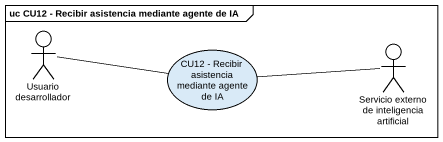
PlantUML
@startuml
mainframe uc CU12 - Recibir asistencia mediante agente de IA
actor "Usuario desarrollador" as Usuario_desarrollador
usecase "CU12 - Recibir asistencia mediante agente de IA" as CU12_Recibir_asistencia
actor "Servicio externo de inteligencia artificial" as Servicio_externo_de
Usuario_desarrollador -right- CU12_Recibir_asistencia
CU12_Recibir_asistencia -right- Servicio_externo_de
@enduml
